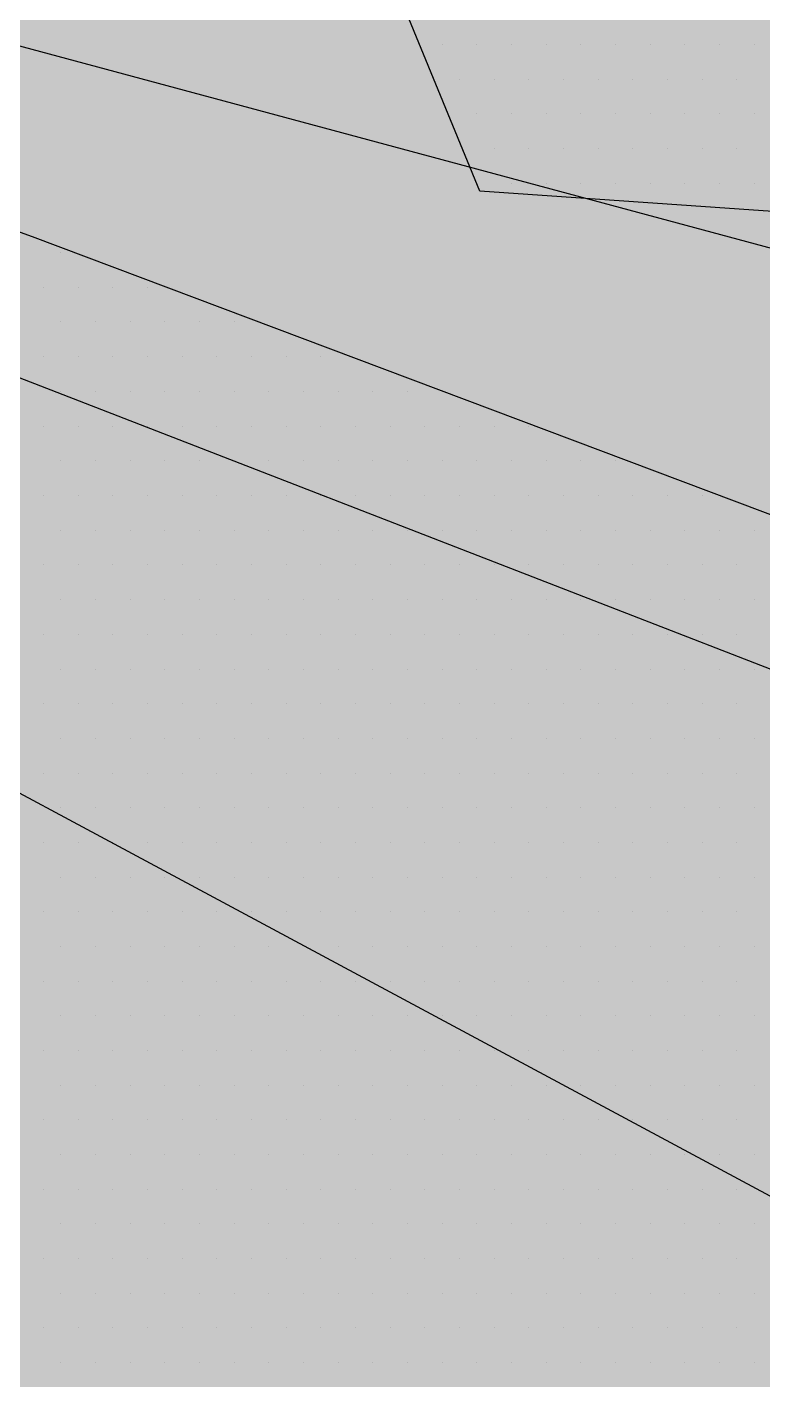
# Paper-space layout 'Layout1' of a CAD drawing. Extents: x -43 to 2298, y -18 to 768.
# Drawn here: x 731.338 to 732.506, y 383.063 to 385.209 of the extents above; entities that cross this region are included whole.
import ezdxf

# ---------------------------------------------------------------- set-up
doc = ezdxf.new("R2010")
doc.units = 0
doc.header["$LTSCALE"] = 2
doc.linetypes.add('CACHEX2', pattern=[0.75, 0.5, -0.25])
doc.layers.add('CARTOUCHE', color=7, linetype='Continuous')
doc.layers.add('LOGO', color=7, linetype='Continuous')

# ---------------------------------------------------------------- blocks, each defined once
blk = doc.blocks.new('A$C715108E3')
at = {"layer": 'LOGO', "color": 131}
for p, q in [((-16.1344, -7.7349), (-16.1344, -7.7349)), ((-16.0746, -7.7349), (-16.0746, -7.7349)), ((-15.983, -7.7349), (-15.983, -7.7349)), ((-15.8913, -7.7349), (-15.8913, -7.7349)), ((-15.7997, -7.7349), (-15.7997, -7.7349)), ((-15.7077, -7.7349), (-15.7077, -7.7349)), ((-15.616, -7.7349), (-15.616, -7.7349)), ((-15.5244, -7.7349), (-15.5244, -7.7349)), ((-15.4324, -7.7349), (-15.4324, -7.7349)), ((-15.3411, -7.7349), (-15.3411, -7.7349)), ((-15.2491, -7.7349), (-15.2491, -7.7349)), ((-16.0965, -7.8275), (-16.0965, -7.8275)), ((-16.0289, -7.8275), (-16.0289, -7.8275)), ((-15.9369, -7.8275), (-15.9369, -7.8275)), ((-15.8452, -7.8275), (-15.8452, -7.8275)), ((-15.7536, -7.8275), (-15.7536, -7.8275)), ((-15.6619, -7.8275), (-15.6619, -7.8275)), ((-15.5699, -7.8275), (-15.5699, -7.8275)), ((-15.4785, -7.8275), (-15.4785, -7.8275)), ((-15.3868, -7.8275), (-15.3868, -7.8275)), ((-15.2948, -7.8275), (-15.2948, -7.8275)), ((-16.0589, -7.919), (-16.0589, -7.919)), ((-15.983, -7.919), (-15.983, -7.919)), ((-15.8913, -7.919), (-15.8913, -7.919)), ((-15.7997, -7.919), (-15.7997, -7.919)), ((-15.7077, -7.919), (-15.7077, -7.919)), ((-15.616, -7.919), (-15.616, -7.919)), ((-15.5244, -7.919), (-15.5244, -7.919)), ((-15.4324, -7.919), (-15.4324, -7.919)), ((-15.3411, -7.919), (-15.3411, -7.919)), ((-15.2491, -7.919), (-15.2491, -7.919)), ((-16.0208, -8.01), (-16.0208, -8.01)), ((-15.9369, -8.01), (-15.9369, -8.01)), ((-15.8452, -8.01), (-15.8452, -8.01)), ((-15.7536, -8.01), (-15.7536, -8.01)), ((-15.6619, -8.01), (-15.6619, -8.01)), ((-15.5699, -8.01), (-15.5699, -8.01)), ((-15.4785, -8.01), (-15.4785, -8.01)), ((-15.3868, -8.01), (-15.3868, -8.01)), ((-15.2948, -8.01), (-15.2948, -8.01)), ((-15.9833, -8.1028), (-15.9833, -8.1028)), ((-15.983, -8.1028), (-15.983, -8.1028)), ((-15.8913, -8.1028), (-15.8913, -8.1028)), ((-15.7997, -8.1028), (-15.7997, -8.1028)), ((-15.7077, -8.1028), (-15.7077, -8.1028)), ((-15.616, -8.1028), (-15.616, -8.1028)), ((-15.5244, -8.1028), (-15.5244, -8.1028)), ((-15.4324, -8.1028), (-15.4324, -8.1028)), ((-15.3411, -8.1028), (-15.3411, -8.1028)), ((-15.2491, -8.1028), (-15.2491, -8.1028)), ((-17.0842, -8.2855), (-17.0842, -8.2855)), ((-17.1296, -8.3777), (-17.1296, -8.3777)), ((-17.0377, -8.3777), (-17.0377, -8.3777)), ((-16.9463, -8.3777), (-16.9463, -8.3777)), ((-16.8544, -8.3777), (-16.8544, -8.3777)), ((-17.0842, -8.4692), (-17.0842, -8.4692)), ((-16.992, -8.4692), (-16.992, -8.4692)), ((-16.9002, -8.4692), (-16.9002, -8.4692)), ((-16.8087, -8.4692), (-16.8087, -8.4692)), ((-16.7169, -8.4692), (-16.7169, -8.4692)), ((-16.6249, -8.4692), (-16.6249, -8.4692)), ((-17.1296, -8.5607), (-17.1296, -8.5607)), ((-17.0377, -8.5607), (-17.0377, -8.5607)), ((-16.9463, -8.5607), (-16.9463, -8.5607)), ((-16.8544, -8.5607), (-16.8544, -8.5607)), ((-16.7626, -8.5607), (-16.7626, -8.5607)), ((-16.6713, -8.5607), (-16.6713, -8.5607)), ((-16.5793, -8.5607), (-16.5793, -8.5607)), ((-16.4873, -8.5607), (-16.4873, -8.5607)), ((-16.3953, -8.5607), (-16.3953, -8.5607)), ((-17.0842, -8.6529), (-17.0842, -8.6529)), ((-16.992, -8.6529), (-16.992, -8.6529)), ((-16.9002, -8.6529), (-16.9002, -8.6529)), ((-16.8087, -8.6529), (-16.8087, -8.6529)), ((-16.7169, -8.6529), (-16.7169, -8.6529)), ((-16.6249, -8.6529), (-16.6249, -8.6529)), ((-16.5336, -8.6529), (-16.5336, -8.6529)), ((-16.4416, -8.6529), (-16.4416, -8.6529)), ((-16.3496, -8.6529), (-16.3496, -8.6529)), ((-16.2577, -8.6529), (-16.2577, -8.6529)), ((-16.1666, -8.6529), (-16.1666, -8.6529)), ((-16.0744, -8.6529), (-16.0744, -8.6529)), ((-17.1296, -8.7445), (-17.1296, -8.7445)), ((-17.0377, -8.7445), (-17.0377, -8.7445)), ((-16.9463, -8.7445), (-16.9463, -8.7445)), ((-16.8544, -8.7445), (-16.8544, -8.7445)), ((-16.7626, -8.7445), (-16.7626, -8.7445)), ((-16.6713, -8.7445), (-16.6713, -8.7445)), ((-16.5793, -8.7445), (-16.5793, -8.7445)), ((-16.4873, -8.7445), (-16.4873, -8.7445)), ((-16.3953, -8.7445), (-16.3953, -8.7445)), ((-16.3042, -8.7445), (-16.3042, -8.7445)), ((-16.2124, -8.7445), (-16.2124, -8.7445)), ((-16.1203, -8.7445), (-16.1203, -8.7445)), ((-16.0287, -8.7445), (-16.0287, -8.7445)), ((-15.9369, -8.7445), (-15.9369, -8.7445)), ((-15.845, -8.7445), (-15.845, -8.7445)), ((-17.0842, -8.8356), (-17.0842, -8.8356)), ((-16.992, -8.8356), (-16.992, -8.8356)), ((-16.9002, -8.8356), (-16.9002, -8.8356)), ((-16.8087, -8.8356), (-16.8087, -8.8356)), ((-16.7169, -8.8356), (-16.7169, -8.8356)), ((-16.6249, -8.8356), (-16.6249, -8.8356)), ((-16.5336, -8.8356), (-16.5336, -8.8356)), ((-16.4416, -8.8356), (-16.4416, -8.8356)), ((-16.3496, -8.8356), (-16.3496, -8.8356)), ((-16.2577, -8.8356), (-16.2577, -8.8356)), ((-16.1666, -8.8356), (-16.1666, -8.8356)), ((-16.0744, -8.8356), (-16.0744, -8.8356)), ((-15.9828, -8.8356), (-15.9828, -8.8356)), ((-15.8915, -8.8356), (-15.8915, -8.8356)), ((-15.7995, -8.8356), (-15.7995, -8.8356)), ((-15.7075, -8.8356), (-15.7075, -8.8356)), ((-15.6162, -8.8356), (-15.6162, -8.8356)), ((-17.1296, -8.9282), (-17.1296, -8.9282)), ((-17.0377, -8.9282), (-17.0377, -8.9282)), ((-16.9463, -8.9282), (-16.9463, -8.9282)), ((-16.8544, -8.9282), (-16.8544, -8.9282)), ((-16.7626, -8.9282), (-16.7626, -8.9282)), ((-16.6713, -8.9282), (-16.6713, -8.9282)), ((-16.5793, -8.9282), (-16.5793, -8.9282)), ((-16.4873, -8.9282), (-16.4873, -8.9282)), ((-16.3953, -8.9282), (-16.3953, -8.9282)), ((-16.3042, -8.9282), (-16.3042, -8.9282)), ((-16.2124, -8.9282), (-16.2124, -8.9282)), ((-16.1203, -8.9282), (-16.1203, -8.9282)), ((-16.0287, -8.9282), (-16.0287, -8.9282)), ((-15.9369, -8.9282), (-15.9369, -8.9282)), ((-15.845, -8.9282), (-15.845, -8.9282)), ((-15.7538, -8.9282), (-15.7538, -8.9282)), ((-15.6617, -8.9282), (-15.6617, -8.9282)), ((-15.5699, -8.9282), (-15.5699, -8.9282)), ((-15.4786, -8.9282), (-15.4786, -8.9282)), ((-15.3866, -8.9282), (-15.3866, -8.9282)), ((-17.0842, -9.0196), (-17.0842, -9.0196)), ((-16.992, -9.0196), (-16.992, -9.0196)), ((-16.9002, -9.0196), (-16.9002, -9.0196)), ((-16.8087, -9.0196), (-16.8087, -9.0196)), ((-16.7169, -9.0196), (-16.7169, -9.0196)), ((-16.6249, -9.0196), (-16.6249, -9.0196)), ((-16.5336, -9.0196), (-16.5336, -9.0196)), ((-16.4416, -9.0196), (-16.4416, -9.0196)), ((-16.3496, -9.0196), (-16.3496, -9.0196)), ((-16.2577, -9.0196), (-16.2577, -9.0196)), ((-16.1666, -9.0196), (-16.1666, -9.0196)), ((-16.0744, -9.0196), (-16.0744, -9.0196)), ((-15.9828, -9.0196), (-15.9828, -9.0196)), ((-15.8915, -9.0196), (-15.8915, -9.0196)), ((-15.7995, -9.0196), (-15.7995, -9.0196)), ((-15.7075, -9.0196), (-15.7075, -9.0196)), ((-15.6162, -9.0196), (-15.6162, -9.0196)), ((-15.5246, -9.0196), (-15.5246, -9.0196)), ((-15.4325, -9.0196), (-15.4325, -9.0196)), ((-15.3409, -9.0196), (-15.3409, -9.0196)), ((-15.2491, -9.0196), (-15.2491, -9.0196)), ((-17.1296, -9.1109), (-17.1296, -9.1109)), ((-17.0377, -9.1109), (-17.0377, -9.1109)), ((-16.9463, -9.1109), (-16.9463, -9.1109)), ((-16.8544, -9.1109), (-16.8544, -9.1109)), ((-16.7626, -9.1109), (-16.7626, -9.1109)), ((-16.6713, -9.1109), (-16.6713, -9.1109)), ((-16.5793, -9.1109), (-16.5793, -9.1109)), ((-16.4873, -9.1109), (-16.4873, -9.1109)), ((-16.3953, -9.1109), (-16.3953, -9.1109)), ((-16.3042, -9.1109), (-16.3042, -9.1109)), ((-16.2124, -9.1109), (-16.2124, -9.1109)), ((-16.1203, -9.1109), (-16.1203, -9.1109)), ((-16.0287, -9.1109), (-16.0287, -9.1109)), ((-15.9369, -9.1109), (-15.9369, -9.1109)), ((-15.845, -9.1109), (-15.845, -9.1109)), ((-15.7538, -9.1109), (-15.7538, -9.1109)), ((-15.6617, -9.1109), (-15.6617, -9.1109)), ((-15.5699, -9.1109), (-15.5699, -9.1109)), ((-15.4786, -9.1109), (-15.4786, -9.1109)), ((-15.3866, -9.1109), (-15.3866, -9.1109)), ((-15.2948, -9.1109), (-15.2948, -9.1109)), ((-17.0842, -9.2033), (-17.0842, -9.2033)), ((-16.992, -9.2033), (-16.992, -9.2033)), ((-16.9002, -9.2033), (-16.9002, -9.2033)), ((-16.8087, -9.2033), (-16.8087, -9.2033)), ((-16.7169, -9.2033), (-16.7169, -9.2033)), ((-16.6249, -9.2033), (-16.6249, -9.2033)), ((-16.5336, -9.2033), (-16.5336, -9.2033)), ((-16.4416, -9.2033), (-16.4416, -9.2033)), ((-16.3496, -9.2033), (-16.3496, -9.2033)), ((-16.2577, -9.2033), (-16.2577, -9.2033)), ((-16.1666, -9.2033), (-16.1666, -9.2033)), ((-16.0744, -9.2033), (-16.0744, -9.2033)), ((-15.9828, -9.2033), (-15.9828, -9.2033)), ((-15.8915, -9.2033), (-15.8915, -9.2033)), ((-15.7995, -9.2033), (-15.7995, -9.2033)), ((-15.7075, -9.2033), (-15.7075, -9.2033)), ((-15.6162, -9.2033), (-15.6162, -9.2033)), ((-15.5246, -9.2033), (-15.5246, -9.2033)), ((-15.4325, -9.2033), (-15.4325, -9.2033)), ((-15.3409, -9.2033), (-15.3409, -9.2033)), ((-15.2491, -9.2033), (-15.2491, -9.2033)), ((-17.1296, -9.2946), (-17.1296, -9.2946)), ((-17.0377, -9.2946), (-17.0377, -9.2946)), ((-16.9463, -9.2946), (-16.9463, -9.2946)), ((-16.8544, -9.2946), (-16.8544, -9.2946)), ((-16.7626, -9.2946), (-16.7626, -9.2946)), ((-16.6713, -9.2946), (-16.6713, -9.2946)), ((-16.5793, -9.2946), (-16.5793, -9.2946)), ((-16.4873, -9.2946), (-16.4873, -9.2946)), ((-16.3953, -9.2946), (-16.3953, -9.2946)), ((-16.3042, -9.2946), (-16.3042, -9.2946)), ((-16.2124, -9.2946), (-16.2124, -9.2946)), ((-16.1203, -9.2946), (-16.1203, -9.2946)), ((-16.0287, -9.2946), (-16.0287, -9.2946)), ((-15.9369, -9.2946), (-15.9369, -9.2946)), ((-15.845, -9.2946), (-15.845, -9.2946)), ((-15.7538, -9.2946), (-15.7538, -9.2946)), ((-15.6617, -9.2946), (-15.6617, -9.2946)), ((-15.5699, -9.2946), (-15.5699, -9.2946)), ((-15.4786, -9.2946), (-15.4786, -9.2946)), ((-15.3866, -9.2946), (-15.3866, -9.2946)), ((-15.2948, -9.2946), (-15.2948, -9.2946)), ((-17.0842, -9.387), (-17.0842, -9.387)), ((-16.992, -9.387), (-16.992, -9.387)), ((-16.9002, -9.387), (-16.9002, -9.387)), ((-16.8087, -9.387), (-16.8087, -9.387)), ((-16.7169, -9.387), (-16.7169, -9.387)), ((-16.6249, -9.387), (-16.6249, -9.387)), ((-16.5336, -9.387), (-16.5336, -9.387)), ((-16.4416, -9.387), (-16.4416, -9.387)), ((-16.3496, -9.387), (-16.3496, -9.387)), ((-16.2577, -9.387), (-16.2577, -9.387)), ((-16.1666, -9.387), (-16.1666, -9.387)), ((-16.0744, -9.387), (-16.0744, -9.387)), ((-15.9828, -9.387), (-15.9828, -9.387)), ((-15.8915, -9.387), (-15.8915, -9.387)), ((-15.7995, -9.387), (-15.7995, -9.387)), ((-15.7075, -9.387), (-15.7075, -9.387)), ((-15.6162, -9.387), (-15.6162, -9.387)), ((-15.5246, -9.387), (-15.5246, -9.387)), ((-15.4325, -9.387), (-15.4325, -9.387)), ((-15.3409, -9.387), (-15.3409, -9.387)), ((-15.2491, -9.387), (-15.2491, -9.387)), ((-17.1296, -9.4786), (-17.1296, -9.4786)), ((-17.0377, -9.4786), (-17.0377, -9.4786)), ((-16.9463, -9.4786), (-16.9463, -9.4786)), ((-16.8544, -9.4786), (-16.8544, -9.4786)), ((-16.7626, -9.4786), (-16.7626, -9.4786)), ((-16.6713, -9.4786), (-16.6713, -9.4786)), ((-16.5793, -9.4786), (-16.5793, -9.4786)), ((-16.4873, -9.4786), (-16.4873, -9.4786)), ((-16.3953, -9.4786), (-16.3953, -9.4786)), ((-16.3042, -9.4786), (-16.3042, -9.4786)), ((-16.2124, -9.4786), (-16.2124, -9.4786)), ((-16.1203, -9.4786), (-16.1203, -9.4786)), ((-16.0287, -9.4786), (-16.0287, -9.4786)), ((-15.9369, -9.4786), (-15.9369, -9.4786)), ((-15.845, -9.4786), (-15.845, -9.4786)), ((-15.7538, -9.4786), (-15.7538, -9.4786)), ((-15.6617, -9.4786), (-15.6617, -9.4786)), ((-15.5699, -9.4786), (-15.5699, -9.4786)), ((-15.4786, -9.4786), (-15.4786, -9.4786)), ((-15.3866, -9.4786), (-15.3866, -9.4786)), ((-15.2948, -9.4786), (-15.2948, -9.4786)), ((-17.0842, -9.5697), (-17.0842, -9.5697)), ((-16.992, -9.5697), (-16.992, -9.5697)), ((-16.9002, -9.5697), (-16.9002, -9.5697)), ((-16.8087, -9.5697), (-16.8087, -9.5697)), ((-16.7169, -9.5697), (-16.7169, -9.5697)), ((-16.6249, -9.5697), (-16.6249, -9.5697)), ((-16.5336, -9.5697), (-16.5336, -9.5697)), ((-16.4416, -9.5697), (-16.4416, -9.5697)), ((-16.3496, -9.5697), (-16.3496, -9.5697)), ((-16.2577, -9.5697), (-16.2577, -9.5697)), ((-16.1666, -9.5697), (-16.1666, -9.5697)), ((-16.0744, -9.5697), (-16.0744, -9.5697)), ((-15.9828, -9.5697), (-15.9828, -9.5697)), ((-15.8915, -9.5697), (-15.8915, -9.5697)), ((-15.7995, -9.5697), (-15.7995, -9.5697)), ((-15.7075, -9.5697), (-15.7075, -9.5697)), ((-15.6162, -9.5697), (-15.6162, -9.5697)), ((-15.5246, -9.5697), (-15.5246, -9.5697)), ((-15.4325, -9.5697), (-15.4325, -9.5697)), ((-15.3409, -9.5697), (-15.3409, -9.5697)), ((-15.2491, -9.5697), (-15.2491, -9.5697)), ((-17.1296, -9.6623), (-17.1296, -9.6623)), ((-17.0377, -9.6623), (-17.0377, -9.6623)), ((-16.9463, -9.6623), (-16.9463, -9.6623)), ((-16.8544, -9.6623), (-16.8544, -9.6623)), ((-16.7626, -9.6623), (-16.7626, -9.6623)), ((-16.6713, -9.6623), (-16.6713, -9.6623)), ((-16.5793, -9.6623), (-16.5793, -9.6623)), ((-16.4873, -9.6623), (-16.4873, -9.6623)), ((-16.3953, -9.6623), (-16.3953, -9.6623)), ((-16.3042, -9.6623), (-16.3042, -9.6623)), ((-16.2124, -9.6623), (-16.2124, -9.6623)), ((-16.1203, -9.6623), (-16.1203, -9.6623)), ((-16.0287, -9.6623), (-16.0287, -9.6623)), ((-15.9369, -9.6623), (-15.9369, -9.6623)), ((-15.845, -9.6623), (-15.845, -9.6623)), ((-15.7538, -9.6623), (-15.7538, -9.6623)), ((-15.6617, -9.6623), (-15.6617, -9.6623)), ((-15.5699, -9.6623), (-15.5699, -9.6623)), ((-15.4786, -9.6623), (-15.4786, -9.6623)), ((-15.3866, -9.6623), (-15.3866, -9.6623)), ((-15.2948, -9.6623), (-15.2948, -9.6623)), ((-17.0842, -9.7535), (-17.0842, -9.7535)), ((-16.992, -9.7535), (-16.992, -9.7535)), ((-16.9002, -9.7535), (-16.9002, -9.7535)), ((-16.8087, -9.7535), (-16.8087, -9.7535)), ((-16.7169, -9.7535), (-16.7169, -9.7535)), ((-16.6249, -9.7535), (-16.6249, -9.7535)), ((-16.5336, -9.7535), (-16.5336, -9.7535)), ((-16.4416, -9.7535), (-16.4416, -9.7535)), ((-16.3496, -9.7535), (-16.3496, -9.7535)), ((-16.2577, -9.7535), (-16.2577, -9.7535)), ((-16.1666, -9.7535), (-16.1666, -9.7535)), ((-16.0744, -9.7535), (-16.0744, -9.7535)), ((-15.9828, -9.7535), (-15.9828, -9.7535)), ((-15.8915, -9.7535), (-15.8915, -9.7535)), ((-15.7995, -9.7535), (-15.7995, -9.7535)), ((-15.7075, -9.7535), (-15.7075, -9.7535)), ((-15.6162, -9.7535), (-15.6162, -9.7535)), ((-15.5246, -9.7535), (-15.5246, -9.7535)), ((-15.4325, -9.7535), (-15.4325, -9.7535)), ((-15.3409, -9.7535), (-15.3409, -9.7535)), ((-15.2491, -9.7535), (-15.2491, -9.7535)), ((-17.1296, -9.8452), (-17.1296, -9.8452)), ((-17.0377, -9.8452), (-17.0377, -9.8452)), ((-16.9463, -9.8452), (-16.9463, -9.8452)), ((-16.8544, -9.8452), (-16.8544, -9.8452)), ((-16.7626, -9.8452), (-16.7626, -9.8452)), ((-16.6713, -9.8452), (-16.6713, -9.8452)), ((-16.5793, -9.8452), (-16.5793, -9.8452)), ((-16.4873, -9.8452), (-16.4873, -9.8452)), ((-16.3953, -9.8452), (-16.3953, -9.8452)), ((-16.3042, -9.8452), (-16.3042, -9.8452)), ((-16.2124, -9.8452), (-16.2124, -9.8452)), ((-16.1203, -9.8452), (-16.1203, -9.8452)), ((-16.0287, -9.8452), (-16.0287, -9.8452)), ((-15.9369, -9.8452), (-15.9369, -9.8452)), ((-15.845, -9.8452), (-15.845, -9.8452)), ((-15.7538, -9.8452), (-15.7538, -9.8452)), ((-15.6617, -9.8452), (-15.6617, -9.8452)), ((-15.5699, -9.8452), (-15.5699, -9.8452)), ((-15.4786, -9.8452), (-15.4786, -9.8452)), ((-15.3866, -9.8452), (-15.3866, -9.8452)), ((-15.2948, -9.8452), (-15.2948, -9.8452)), ((-17.0842, -9.9374), (-17.0842, -9.9374)), ((-16.992, -9.9374), (-16.992, -9.9374)), ((-16.9002, -9.9374), (-16.9002, -9.9374)), ((-16.8087, -9.9374), (-16.8087, -9.9374)), ((-16.7169, -9.9374), (-16.7169, -9.9374)), ((-16.6249, -9.9374), (-16.6249, -9.9374)), ((-16.5336, -9.9374), (-16.5336, -9.9374)), ((-16.4416, -9.9374), (-16.4416, -9.9374)), ((-16.3496, -9.9374), (-16.3496, -9.9374)), ((-16.2577, -9.9374), (-16.2577, -9.9374)), ((-16.1666, -9.9374), (-16.1666, -9.9374)), ((-16.0744, -9.9374), (-16.0744, -9.9374)), ((-15.9828, -9.9374), (-15.9828, -9.9374)), ((-15.8915, -9.9374), (-15.8915, -9.9374)), ((-15.7995, -9.9374), (-15.7995, -9.9374)), ((-15.7075, -9.9374), (-15.7075, -9.9374)), ((-15.6162, -9.9374), (-15.6162, -9.9374)), ((-15.5246, -9.9374), (-15.5246, -9.9374)), ((-15.4325, -9.9374), (-15.4325, -9.9374)), ((-15.3409, -9.9374), (-15.3409, -9.9374)), ((-15.2491, -9.9374), (-15.2491, -9.9374)), ((-17.1296, -10.0289), (-17.1296, -10.0289)), ((-17.0377, -10.0289), (-17.0377, -10.0289)), ((-16.9463, -10.0289), (-16.9463, -10.0289)), ((-16.8544, -10.0289), (-16.8544, -10.0289)), ((-16.7626, -10.0289), (-16.7626, -10.0289)), ((-16.6713, -10.0289), (-16.6713, -10.0289)), ((-16.5793, -10.0289), (-16.5793, -10.0289)), ((-16.4873, -10.0289), (-16.4873, -10.0289)), ((-16.3953, -10.0289), (-16.3953, -10.0289)), ((-16.3042, -10.0289), (-16.3042, -10.0289)), ((-16.2124, -10.0289), (-16.2124, -10.0289)), ((-16.1203, -10.0289), (-16.1203, -10.0289)), ((-16.0287, -10.0289), (-16.0287, -10.0289)), ((-15.9369, -10.0289), (-15.9369, -10.0289)), ((-15.845, -10.0289), (-15.845, -10.0289)), ((-15.7538, -10.0289), (-15.7538, -10.0289)), ((-15.6617, -10.0289), (-15.6617, -10.0289)), ((-15.5699, -10.0289), (-15.5699, -10.0289)), ((-15.4786, -10.0289), (-15.4786, -10.0289)), ((-15.3866, -10.0289), (-15.3866, -10.0289)), ((-15.2948, -10.0289), (-15.2948, -10.0289)), ((-17.0842, -10.1203), (-17.0842, -10.1203)), ((-16.992, -10.1203), (-16.992, -10.1203)), ((-16.9002, -10.1203), (-16.9002, -10.1203)), ((-16.8087, -10.1203), (-16.8087, -10.1203)), ((-16.7169, -10.1203), (-16.7169, -10.1203)), ((-16.6249, -10.1203), (-16.6249, -10.1203)), ((-16.5336, -10.1203), (-16.5336, -10.1203)), ((-16.4416, -10.1203), (-16.4416, -10.1203)), ((-16.3496, -10.1203), (-16.3496, -10.1203)), ((-16.2577, -10.1203), (-16.2577, -10.1203)), ((-16.1666, -10.1203), (-16.1666, -10.1203)), ((-16.0744, -10.1203), (-16.0744, -10.1203)), ((-15.9828, -10.1203), (-15.9828, -10.1203)), ((-15.8915, -10.1203), (-15.8915, -10.1203)), ((-15.7995, -10.1203), (-15.7995, -10.1203)), ((-15.7075, -10.1203), (-15.7075, -10.1203)), ((-15.6162, -10.1203), (-15.6162, -10.1203)), ((-15.5246, -10.1203), (-15.5246, -10.1203)), ((-15.4325, -10.1203), (-15.4325, -10.1203)), ((-15.3409, -10.1203), (-15.3409, -10.1203)), ((-15.2491, -10.1203), (-15.2491, -10.1203)), ((-17.1296, -10.2125), (-17.1296, -10.2125)), ((-17.0377, -10.2125), (-17.0377, -10.2125)), ((-16.9463, -10.2125), (-16.9463, -10.2125)), ((-16.8544, -10.2125), (-16.8544, -10.2125)), ((-16.7626, -10.2125), (-16.7626, -10.2125)), ((-16.6713, -10.2125), (-16.6713, -10.2125)), ((-16.5793, -10.2125), (-16.5793, -10.2125)), ((-16.4873, -10.2125), (-16.4873, -10.2125)), ((-16.3953, -10.2125), (-16.3953, -10.2125)), ((-16.3042, -10.2125), (-16.3042, -10.2125)), ((-16.2124, -10.2125), (-16.2124, -10.2125)), ((-16.1203, -10.2125), (-16.1203, -10.2125)), ((-16.0287, -10.2125), (-16.0287, -10.2125)), ((-15.9369, -10.2125), (-15.9369, -10.2125)), ((-15.845, -10.2125), (-15.845, -10.2125)), ((-15.7538, -10.2125), (-15.7538, -10.2125)), ((-15.6617, -10.2125), (-15.6617, -10.2125)), ((-15.5699, -10.2125), (-15.5699, -10.2125)), ((-15.4786, -10.2125), (-15.4786, -10.2125)), ((-15.3866, -10.2125), (-15.3866, -10.2125)), ((-15.2948, -10.2125), (-15.2948, -10.2125)), ((-17.0842, -10.304), (-17.0842, -10.304)), ((-16.992, -10.304), (-16.992, -10.304)), ((-16.9002, -10.304), (-16.9002, -10.304)), ((-16.8087, -10.304), (-16.8087, -10.304)), ((-16.7169, -10.304), (-16.7169, -10.304)), ((-16.6249, -10.304), (-16.6249, -10.304)), ((-16.5336, -10.304), (-16.5336, -10.304)), ((-16.4416, -10.304), (-16.4416, -10.304)), ((-16.3496, -10.304), (-16.3496, -10.304)), ((-16.2577, -10.304), (-16.2577, -10.304)), ((-16.1666, -10.304), (-16.1666, -10.304)), ((-16.0744, -10.304), (-16.0744, -10.304)), ((-15.9828, -10.304), (-15.9828, -10.304)), ((-15.8915, -10.304), (-15.8915, -10.304)), ((-15.7995, -10.304), (-15.7995, -10.304)), ((-15.7075, -10.304), (-15.7075, -10.304)), ((-15.6162, -10.304), (-15.6162, -10.304)), ((-15.5246, -10.304), (-15.5246, -10.304)), ((-15.4325, -10.304), (-15.4325, -10.304)), ((-15.3409, -10.304), (-15.3409, -10.304)), ((-15.2491, -10.304), (-15.2491, -10.304)), ((-17.1296, -10.3952), (-17.1296, -10.3952)), ((-17.0377, -10.3952), (-17.0377, -10.3952)), ((-16.9463, -10.3952), (-16.9463, -10.3952)), ((-16.8544, -10.3952), (-16.8544, -10.3952)), ((-16.7626, -10.3952), (-16.7626, -10.3952)), ((-16.6713, -10.3952), (-16.6713, -10.3952)), ((-16.5793, -10.3952), (-16.5793, -10.3952)), ((-16.4873, -10.3952), (-16.4873, -10.3952)), ((-16.3953, -10.3952), (-16.3953, -10.3952)), ((-16.3042, -10.3952), (-16.3042, -10.3952)), ((-16.2124, -10.3952), (-16.2124, -10.3952)), ((-16.1203, -10.3952), (-16.1203, -10.3952)), ((-16.0287, -10.3952), (-16.0287, -10.3952)), ((-15.9369, -10.3952), (-15.9369, -10.3952)), ((-15.845, -10.3952), (-15.845, -10.3952)), ((-15.7538, -10.3952), (-15.7538, -10.3952)), ((-15.6617, -10.3952), (-15.6617, -10.3952)), ((-15.5699, -10.3952), (-15.5699, -10.3952)), ((-15.4786, -10.3952), (-15.4786, -10.3952)), ((-15.3866, -10.3952), (-15.3866, -10.3952)), ((-15.2948, -10.3952), (-15.2948, -10.3952)), ((-17.0842, -10.4878), (-17.0842, -10.4878)), ((-16.992, -10.4878), (-16.992, -10.4878)), ((-16.9002, -10.4878), (-16.9002, -10.4878)), ((-16.8087, -10.4878), (-16.8087, -10.4878)), ((-16.7169, -10.4878), (-16.7169, -10.4878)), ((-16.6249, -10.4878), (-16.6249, -10.4878)), ((-16.5336, -10.4878), (-16.5336, -10.4878)), ((-16.4416, -10.4878), (-16.4416, -10.4878)), ((-16.3496, -10.4878), (-16.3496, -10.4878)), ((-16.2577, -10.4878), (-16.2577, -10.4878)), ((-16.1666, -10.4878), (-16.1666, -10.4878)), ((-16.0744, -10.4878), (-16.0744, -10.4878)), ((-15.9828, -10.4878), (-15.9828, -10.4878)), ((-15.8915, -10.4878), (-15.8915, -10.4878)), ((-15.7995, -10.4878), (-15.7995, -10.4878)), ((-15.7075, -10.4878), (-15.7075, -10.4878)), ((-15.6162, -10.4878), (-15.6162, -10.4878)), ((-15.5246, -10.4878), (-15.5246, -10.4878)), ((-15.4325, -10.4878), (-15.4325, -10.4878)), ((-15.3409, -10.4878), (-15.3409, -10.4878)), ((-15.2491, -10.4878), (-15.2491, -10.4878)), ((-17.1296, -10.5791), (-17.1296, -10.5791)), ((-17.0377, -10.5791), (-17.0377, -10.5791)), ((-16.9463, -10.5791), (-16.9463, -10.5791)), ((-16.8544, -10.5791), (-16.8544, -10.5791)), ((-16.7626, -10.5791), (-16.7626, -10.5791)), ((-16.6713, -10.5791), (-16.6713, -10.5791)), ((-16.5793, -10.5791), (-16.5793, -10.5791)), ((-16.4873, -10.5791), (-16.4873, -10.5791)), ((-16.3953, -10.5791), (-16.3953, -10.5791)), ((-16.3042, -10.5791), (-16.3042, -10.5791)), ((-16.2124, -10.5791), (-16.2124, -10.5791)), ((-16.1203, -10.5791), (-16.1203, -10.5791)), ((-16.0287, -10.5791), (-16.0287, -10.5791)), ((-15.9369, -10.5791), (-15.9369, -10.5791)), ((-15.845, -10.5791), (-15.845, -10.5791)), ((-15.7538, -10.5791), (-15.7538, -10.5791)), ((-15.6617, -10.5791), (-15.6617, -10.5791)), ((-15.5699, -10.5791), (-15.5699, -10.5791)), ((-15.4786, -10.5791), (-15.4786, -10.5791)), ((-15.3866, -10.5791), (-15.3866, -10.5791)), ((-15.2948, -10.5791), (-15.2948, -10.5791)), ((-17.0842, -10.6702), (-17.0842, -10.6702)), ((-16.992, -10.6702), (-16.992, -10.6702)), ((-16.9002, -10.6702), (-16.9002, -10.6702)), ((-16.8087, -10.6702), (-16.8087, -10.6702)), ((-16.7169, -10.6702), (-16.7169, -10.6702)), ((-16.6249, -10.6702), (-16.6249, -10.6702)), ((-16.5336, -10.6702), (-16.5336, -10.6702)), ((-16.4416, -10.6702), (-16.4416, -10.6702)), ((-16.3496, -10.6702), (-16.3496, -10.6702)), ((-16.2577, -10.6702), (-16.2577, -10.6702)), ((-16.1666, -10.6702), (-16.1666, -10.6702)), ((-16.0744, -10.6702), (-16.0744, -10.6702)), ((-15.9828, -10.6702), (-15.9828, -10.6702)), ((-15.8915, -10.6702), (-15.8915, -10.6702)), ((-15.7995, -10.6702), (-15.7995, -10.6702)), ((-15.7075, -10.6702), (-15.7075, -10.6702)), ((-15.6162, -10.6702), (-15.6162, -10.6702)), ((-15.5246, -10.6702), (-15.5246, -10.6702)), ((-15.4325, -10.6702), (-15.4325, -10.6702)), ((-15.3409, -10.6702), (-15.3409, -10.6702)), ((-15.2491, -10.6702), (-15.2491, -10.6702)), ((-17.1296, -10.763), (-17.1296, -10.763)), ((-17.0377, -10.763), (-17.0377, -10.763)), ((-16.9463, -10.763), (-16.9463, -10.763)), ((-16.8544, -10.763), (-16.8544, -10.763)), ((-16.7626, -10.763), (-16.7626, -10.763)), ((-16.6713, -10.763), (-16.6713, -10.763)), ((-16.5793, -10.763), (-16.5793, -10.763)), ((-16.4873, -10.763), (-16.4873, -10.763)), ((-16.3953, -10.763), (-16.3953, -10.763)), ((-16.3042, -10.763), (-16.3042, -10.763)), ((-16.2124, -10.763), (-16.2124, -10.763)), ((-16.1203, -10.763), (-16.1203, -10.763)), ((-16.0287, -10.763), (-16.0287, -10.763)), ((-15.9369, -10.763), (-15.9369, -10.763)), ((-15.845, -10.763), (-15.845, -10.763)), ((-15.7538, -10.763), (-15.7538, -10.763)), ((-15.6617, -10.763), (-15.6617, -10.763)), ((-15.5699, -10.763), (-15.5699, -10.763)), ((-15.4786, -10.763), (-15.4786, -10.763)), ((-15.3866, -10.763), (-15.3866, -10.763)), ((-15.2948, -10.763), (-15.2948, -10.763)), ((-17.0842, -10.8542), (-17.0842, -10.8542)), ((-16.992, -10.8542), (-16.992, -10.8542)), ((-16.9002, -10.8542), (-16.9002, -10.8542)), ((-16.8087, -10.8542), (-16.8087, -10.8542)), ((-16.7169, -10.8542), (-16.7169, -10.8542)), ((-16.6249, -10.8542), (-16.6249, -10.8542)), ((-16.5336, -10.8542), (-16.5336, -10.8542)), ((-16.4416, -10.8542), (-16.4416, -10.8542)), ((-16.3496, -10.8542), (-16.3496, -10.8542)), ((-16.2577, -10.8542), (-16.2577, -10.8542)), ((-16.1666, -10.8542), (-16.1666, -10.8542)), ((-16.0744, -10.8542), (-16.0744, -10.8542)), ((-15.9828, -10.8542), (-15.9828, -10.8542)), ((-15.8915, -10.8542), (-15.8915, -10.8542)), ((-15.7995, -10.8542), (-15.7995, -10.8542)), ((-15.7075, -10.8542), (-15.7075, -10.8542)), ((-15.6162, -10.8542), (-15.6162, -10.8542)), ((-15.5246, -10.8542), (-15.5246, -10.8542)), ((-15.4325, -10.8542), (-15.4325, -10.8542)), ((-15.3409, -10.8542), (-15.3409, -10.8542)), ((-15.2491, -10.8542), (-15.2491, -10.8542)), ((-17.1296, -10.9455), (-17.1296, -10.9455)), ((-17.0377, -10.9455), (-17.0377, -10.9455)), ((-16.9463, -10.9455), (-16.9463, -10.9455)), ((-16.8544, -10.9455), (-16.8544, -10.9455)), ((-16.7626, -10.9455), (-16.7626, -10.9455)), ((-16.6713, -10.9455), (-16.6713, -10.9455)), ((-16.5793, -10.9455), (-16.5793, -10.9455)), ((-16.4873, -10.9455), (-16.4873, -10.9455)), ((-16.3953, -10.9455), (-16.3953, -10.9455)), ((-16.3042, -10.9455), (-16.3042, -10.9455)), ((-16.2124, -10.9455), (-16.2124, -10.9455)), ((-16.1203, -10.9455), (-16.1203, -10.9455)), ((-16.0287, -10.9455), (-16.0287, -10.9455)), ((-15.9369, -10.9455), (-15.9369, -10.9455)), ((-15.845, -10.9455), (-15.845, -10.9455)), ((-15.7538, -10.9455), (-15.7538, -10.9455)), ((-15.6617, -10.9455), (-15.6617, -10.9455)), ((-15.5699, -10.9455), (-15.5699, -10.9455)), ((-15.4786, -10.9455), (-15.4786, -10.9455)), ((-15.3866, -10.9455), (-15.3866, -10.9455)), ((-15.2948, -10.9455), (-15.2948, -10.9455)), ((-17.0842, -11.0383), (-17.0842, -11.0383)), ((-16.992, -11.0383), (-16.992, -11.0383)), ((-16.9002, -11.0383), (-16.9002, -11.0383)), ((-16.8087, -11.0383), (-16.8087, -11.0383)), ((-16.7169, -11.0383), (-16.7169, -11.0383)), ((-16.6249, -11.0383), (-16.6249, -11.0383)), ((-16.5336, -11.0383), (-16.5336, -11.0383)), ((-16.4416, -11.0383), (-16.4416, -11.0383)), ((-16.3496, -11.0383), (-16.3496, -11.0383)), ((-16.2577, -11.0383), (-16.2577, -11.0383)), ((-16.1666, -11.0383), (-16.1666, -11.0383)), ((-16.0744, -11.0383), (-16.0744, -11.0383)), ((-15.9828, -11.0383), (-15.9828, -11.0383)), ((-15.8915, -11.0383), (-15.8915, -11.0383)), ((-15.7995, -11.0383), (-15.7995, -11.0383)), ((-15.7075, -11.0383), (-15.7075, -11.0383)), ((-15.6162, -11.0383), (-15.6162, -11.0383)), ((-15.5246, -11.0383), (-15.5246, -11.0383)), ((-15.4325, -11.0383), (-15.4325, -11.0383)), ((-15.3409, -11.0383), (-15.3409, -11.0383)), ((-15.2491, -11.0383), (-15.2491, -11.0383)), ((-17.1296, -11.1293), (-17.1296, -11.1293)), ((-17.0377, -11.1293), (-17.0377, -11.1293)), ((-16.9463, -11.1293), (-16.9463, -11.1293)), ((-16.8544, -11.1293), (-16.8544, -11.1293)), ((-16.7626, -11.1293), (-16.7626, -11.1293)), ((-16.6713, -11.1293), (-16.6713, -11.1293)), ((-16.5793, -11.1293), (-16.5793, -11.1293)), ((-16.4873, -11.1293), (-16.4873, -11.1293)), ((-16.3953, -11.1293), (-16.3953, -11.1293)), ((-16.3042, -11.1293), (-16.3042, -11.1293)), ((-16.2124, -11.1293), (-16.2124, -11.1293)), ((-16.1203, -11.1293), (-16.1203, -11.1293)), ((-16.0287, -11.1293), (-16.0287, -11.1293)), ((-15.9369, -11.1293), (-15.9369, -11.1293)), ((-15.845, -11.1293), (-15.845, -11.1293)), ((-15.7538, -11.1293), (-15.7538, -11.1293)), ((-15.6617, -11.1293), (-15.6617, -11.1293)), ((-15.5699, -11.1293), (-15.5699, -11.1293)), ((-15.4786, -11.1293), (-15.4786, -11.1293)), ((-15.3866, -11.1293), (-15.3866, -11.1293)), ((-15.2948, -11.1293), (-15.2948, -11.1293)), ((-17.0842, -11.2208), (-17.0842, -11.2208)), ((-16.992, -11.2208), (-16.992, -11.2208)), ((-16.9002, -11.2208), (-16.9002, -11.2208)), ((-16.8087, -11.2208), (-16.8087, -11.2208)), ((-16.7169, -11.2208), (-16.7169, -11.2208)), ((-16.6249, -11.2208), (-16.6249, -11.2208)), ((-16.5336, -11.2208), (-16.5336, -11.2208)), ((-16.4416, -11.2208), (-16.4416, -11.2208)), ((-16.3496, -11.2208), (-16.3496, -11.2208)), ((-16.2577, -11.2208), (-16.2577, -11.2208)), ((-16.1666, -11.2208), (-16.1666, -11.2208)), ((-16.0744, -11.2208), (-16.0744, -11.2208)), ((-15.9828, -11.2208), (-15.9828, -11.2208)), ((-15.8915, -11.2208), (-15.8915, -11.2208)), ((-15.7995, -11.2208), (-15.7995, -11.2208)), ((-15.7075, -11.2208), (-15.7075, -11.2208)), ((-15.6162, -11.2208), (-15.6162, -11.2208)), ((-15.5246, -11.2208), (-15.5246, -11.2208)), ((-15.4325, -11.2208), (-15.4325, -11.2208)), ((-15.3409, -11.2208), (-15.3409, -11.2208)), ((-15.2491, -11.2208), (-15.2491, -11.2208))]:
    blk.add_line(p, q, dxfattribs=at)
blk.add_lwpolyline([(-8.4999, -2.7561), (-7.811, -4.4145), (-9.1641, -6.2255), (-8.3669, -7.7396), (-6.9811, -6.0917), (-7.663, -9.014), (-8.1214, -10.2245), (-10.4653, -10.7804), (-13.4372, -9.6448), (-17.1584, -8.2441), (-18.0286, -7.9298)], dxfattribs=at)
blk.add_lwpolyline([(-16.6996, -6.3604), (-14.9839, -6.4571), (-15.6602, -5.0073), (-13.824, -5.1291), (-13.0505, -6.7465), (-11.2141, -6.8921), (-10.6584, -8.5824), (-12.3018, -8.4857), (-11.915, -9.4512), (-14.1137, -8.8238), (-14.2348, -8.2439), (-15.9745, -8.1234)], close=True, dxfattribs=at)
blk = doc.blocks.new('A$C581E6685')
at = {"layer": 'LOGO'}
for color, points in [(40, [(-56.2481, 30.5655), (-39.8519, 24.2064), (-40.7961, 26.4076)]), (32, [(-39.8519, 24.2064), (-42.1559, 23.0023), (-56.2481, 30.5655)])]:
    blk.add_hatch(color=color, dxfattribs=at).paths.add_polyline_path(points)
at = {"layer": 'LOGO', "color": 40}
blk.add_lwpolyline([(-56.2481, 30.5655), (-39.8519, 24.2064), (-40.7961, 26.4076)], close=True, dxfattribs=at)
at = {"layer": 'LOGO', "color": 32}
blk.add_lwpolyline([(-39.8519, 24.2064), (-42.1559, 23.0023), (-56.2481, 30.5655)], close=True, dxfattribs=at)
at = {"layer": 'LOGO', "color": 32, "linetype": 'CACHEX2', "ltscale": 1.5}
blk.add_ellipse((-38.0538, 23.8138), major_axis=(-19.0311, -3.534), ratio=0.590567, dxfattribs=at)
at = {"layer": 'LOGO', "color": 32}
blk.add_ellipse((-37.6144, 23.8499), major_axis=(-13.5768, -4.2839), ratio=0.791971, dxfattribs=at)
at = {"layer": 'CARTOUCHE'}
blk.add_blockref('A$C715108E3', (-31.6739, 36.3189), dxfattribs=at)
blk = doc.blocks.new('miniLogo')
at = {"layer": 'CARTOUCHE', "true_color": 0xffffff}
h = blk.add_hatch(color=7, dxfattribs=at)
h.dxf.hatch_style = 1
edge = h.paths.add_edge_path()
edge.add_spline(control_points=[(960.7415, 27.4251), (960.7415, 16.5339), (960.7415, 5.6427), (960.7415, 1.8027), (964.5815, 1.8027), (1010.1208, 1.8027), (1055.66, 1.8027), (1059.5, 1.8027), (1059.5, 5.6427), (1059.5, 16.5339), (1059.5, 27.4251), (1059.5, 31.2651), (1055.66, 31.2651), (1010.1208, 31.2651), (964.5815, 31.2651), (960.7415, 31.2651), (960.7415, 27.4251)], knot_values=[0, 0, 0, 1, 1, 2.570796, 2.570796, 3.570796, 3.570796, 5.141593, 5.141593, 6.141593, 6.141593, 7.712389, 7.712389, 8.712389, 8.712389, 10.283185, 10.283185, 10.283185], weights=[1, 1, 1, 0.707107, 1, 1, 1, 0.707107, 1, 1, 1, 0.707107, 1, 1, 1, 0.707107, 1], degree=2, periodic=0)
at = {"layer": 'CARTOUCHE'}
blk.add_rational_spline([(960.7415, 27.4251), (960.7415, 16.5339), (960.7415, 5.6427), (960.7415, 1.8027), (964.5815, 1.8027), (1010.1208, 1.8027), (1055.66, 1.8027), (1059.5, 1.8027), (1059.5, 5.6427), (1059.5, 16.5339), (1059.5, 27.4251), (1059.5, 31.2651), (1055.66, 31.2651), (1010.1208, 31.2651), (964.5815, 31.2651), (960.7415, 31.2651), (960.7415, 27.4251)], [1, 1, 1, 0.707106781187, 1, 1, 1, 0.707106781187, 1, 1, 1, 0.707106781187, 1, 1, 1, 0.707106781187, 1], degree=2, knots=[0, 0, 0, 1, 1, 2.570796, 2.570796, 3.570796, 3.570796, 5.141593, 5.141593, 6.141593, 6.141593, 7.712389, 7.712389, 8.712389, 8.712389, 10.283185, 10.283185, 10.283185], dxfattribs=at)
at = {"layer": 'CARTOUCHE', "xscale": 0.6, "yscale": 0.6, "zscale": 0.6}
blk.add_blockref('A$C581E6685', (998.0122, 3.1833), dxfattribs=at)

psp = doc.layouts.get("Layout1")

# ---------------------------------------------------------------- block references
at = {"layer": 'CARTOUCHE'}
psp.add_blockref('miniLogo', (-237.3663, 364.8484), dxfattribs=at)

doc.saveas('drawing.dxf')
